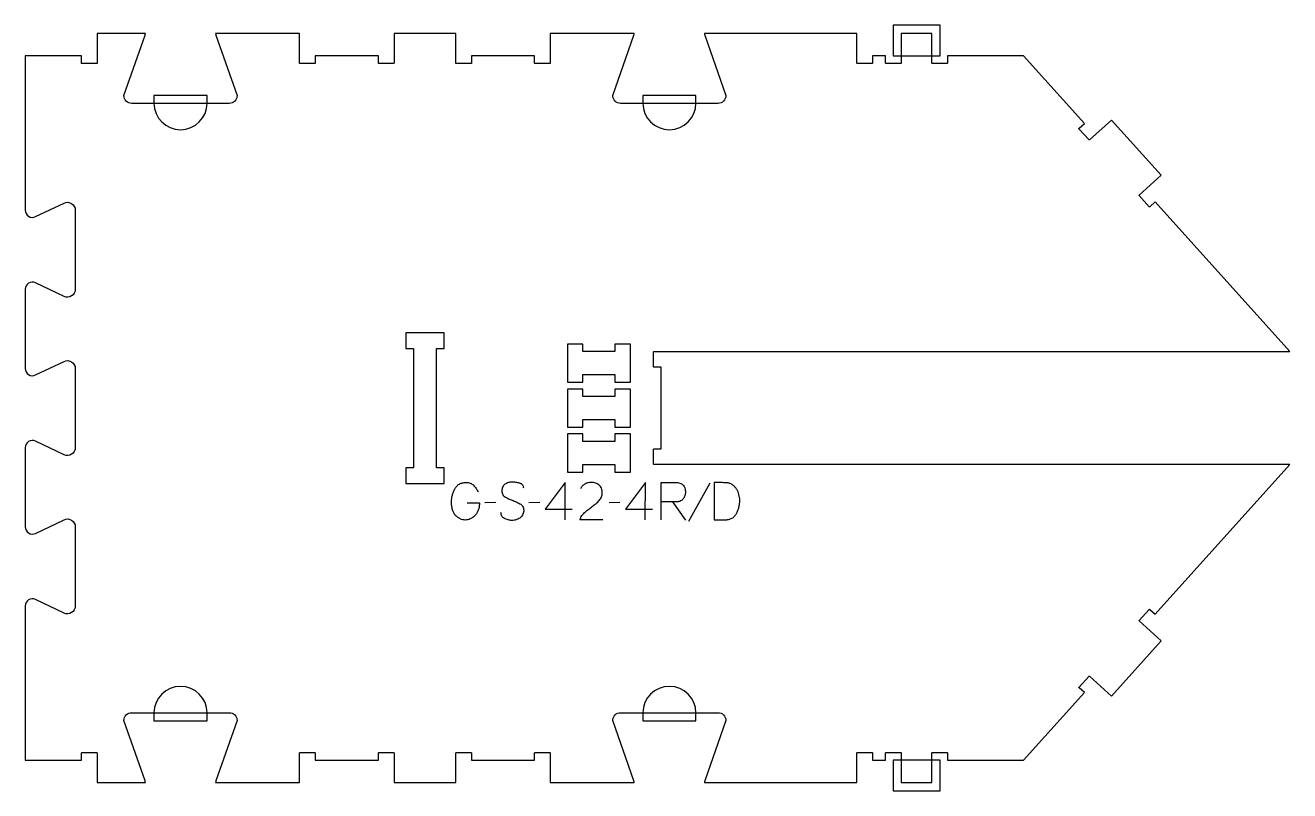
# Model space of a CAD drawing. Extents: x 0 to 1012, y -6 to 606.
import ezdxf

# ---------------------------------------------------------------- set-up
doc = ezdxf.new("R2010")
doc.units = 0
for name, color, linetype in [('1_ANYTOOL_1MMDEEP_LABELS_S', 2, 'CONTINUOUS'), ('3_ANYTOOL_CUTTHROUGH_INSID', 4, 'CONTINUOUS'), ('4_ANYTOOL_CUTTHROUGH_OUTSI', 5, 'CONTINUOUS'), ('5_ANYTOOL_HALF_MILL_9MM_IN', 3, 'CONTINUOUS')]:
    doc.layers.add(name, color=color, linetype=linetype)

msp = doc.modelspace()

# ---------------------------------------------------------------- linework, layer by layer
at = {"layer": '1_ANYTOOL_1MMDEEP_LABELS_S'}
for p, q in [((547.798185, 239.740076), (530.61247, 208.968647)), ((376.541042, 224.097219), (367.755328, 224.011504)), ((411.598185, 224.097219), (402.81247, 224.011504)), ((475.798185, 224.097219), (467.01247, 224.011504)), ((517.841042, 224.654361), (528.298185, 210.168647)), ((415.883899, 218.868647), (437.655328, 218.868647)), ((480.083899, 218.868647), (501.855328, 218.868647))]:
    msp.add_line(p, q, dxfattribs=at)
for points in [[(353.655328, 224.011504), (363.426756, 223.968647, -0.031732), (363.158645, 220.961245, -0.048764), (362.414256, 218.043647, -0.050291), (361.304543, 215.733139, -0.060119), (359.719613, 213.72579, -0.036578), (357.987594, 212.239374, -0.050793), (356.028542, 211.079361, -0.051881), (354.075525, 210.411617, -0.053919), (352.026756, 210.168647, -0.055881), (349.991609, 210.375591, -0.055271), (348.051756, 211.02579, -0.05403), (346.12578, 212.184984, -0.038531), (344.441042, 213.682933, -0.067281), (342.893328, 215.793947, -0.049165), (341.869613, 218.215076, -0.047412), (341.196687, 221.418994, -0.028075), (341.01247, 224.697219, -0.03109), (341.179997, 227.388798, -0.031496), (341.682113, 230.03829, -0.031425), (342.532986, 232.666535, -0.02824), (343.691042, 235.17579, -0.064555), (345.219845, 237.327315, -0.078906), (347.285685, 238.952576, -0.076878), (349.909286, 239.927125, -0.050594), (352.71247, 240.211504, -0.039946), (354.372031, 240.078708, -0.052714), (355.97497, 239.643647, -0.053511), (357.358168, 238.928313, -0.05153), (358.56247, 237.940076, -0.040443), (360.602694, 235.516934, -0.04035), (362.226756, 232.797219)], [(398.783899, 235.62579, 0.071867), (398.590785, 236.962397, 0.100684), (397.964256, 238.143647, 0.047558), (397.489703, 238.620098, 0.038563), (396.939703, 239.008826, 0.037928), (396.242515, 239.356294, 0.026634), (395.505328, 239.611504, 0.028461), (392.481994, 240.297487, 0.041577), (389.398185, 240.554361, 0.036938), (387.895825, 240.443222, 0.041531), (386.430328, 240.099004, 0.041583), (385.052951, 239.521796, 0.038125), (383.783899, 238.732933, 0.057611), (382.713746, 237.741029, 0.065808), (381.919613, 236.520433, 0.06469), (381.442117, 235.060878, 0.046778), (381.298185, 233.52579, 0.052235), (381.460541, 231.975948, 0.075448), (382.005328, 230.52579, 0.076671), (382.921419, 229.352737, 0.061023), (384.126756, 228.468647, 0.021951), (387.15561, 226.941301, 0.018213), (390.298185, 225.661504, -0.02405), (393.399669, 224.356042, -0.02981), (396.341042, 222.72579, -0.068439), (397.482344, 221.759859, -0.079282), (398.291042, 220.507933, -0.076308), (398.716041, 218.929251, -0.047772), (398.741042, 217.282933, -0.046243), (398.447807, 215.601973, -0.06359), (397.798185, 214.031147, -0.064671), (396.825361, 212.746958, -0.057073), (395.569613, 211.732933, -0.067522), (392.601305, 210.370022, -0.070793), (389.376756, 209.868647, -0.064027), (386.237741, 210.231162, -0.070447), (383.31247, 211.411504, -0.054374), (382.154053, 212.261137, -0.074742), (381.255328, 213.372219, -0.075199), (380.73232, 214.678597, -0.057737), (380.569613, 216.082933)], [(462.083899, 210.254361), (443.783899, 210.297219, -0.034491), (444.446677, 212.044551, -0.037732), (445.353542, 213.677576, -0.037744), (446.492836, 215.152212, -0.03482), (447.833899, 216.447219, -0.00859), (450.793124, 218.845801, -0.008791), (453.833899, 221.140076, 0.020588), (456.653187, 223.373518, 0.025206), (459.255328, 225.854361, 0.046908), (460.275923, 227.155603, 0.051091), (461.023185, 228.629361, 0.050722), (461.471918, 230.277536, 0.041139), (461.61247, 231.982933, 0.039396), (461.469826, 233.790519, 0.058519), (460.980328, 235.529361, 0.060358), (460.18977, 236.936477, 0.061397), (459.083899, 238.111504, 0.048006), (457.727942, 239.033464, 0.045901), (456.223185, 239.686504, 0.045216), (454.483124, 240.089064, 0.034258), (452.698185, 240.211504, 0.055622), (450.063614, 239.917517, 0.079896), (447.619613, 238.936504, 0.080617), (445.650226, 237.270804, 0.060287), (444.21247, 235.111504)], [(508.841042, 210.211504), (508.841042, 240.211504), (520.198185, 240.211504, -0.030274), (521.963998, 240.104489, -0.049), (523.685685, 239.721326, -0.050774), (525.018208, 239.12887, -0.06445), (526.176756, 238.25079, -0.0646), (527.066668, 237.114759, -0.052254), (527.671399, 235.799897, -0.050381), (528.060535, 234.107349, -0.031337), (528.169613, 232.368647, -0.040022), (528.059452, 230.99459, -0.042626), (527.72497, 229.657933, -0.04247), (527.156286, 228.368213, -0.036572), (526.391042, 227.182933, -0.051097), (525.449264, 226.168978, -0.061981), (524.307113, 225.393647, -0.061813), (522.998111, 224.917147, -0.049309), (521.61247, 224.740076, -0.003273), (520.74482, 224.702384, -0.003121), (519.876756, 224.67579, -0.003882), (518.858975, 224.658871, -0.002215), (517.841042, 224.654361), (508.883899, 224.654361)]]:
    msp.add_lwpolyline(points, format="xyb", dxfattribs=at)
for points in [[(431.869613, 210.211504), (431.91247, 240.254361), (415.883899, 218.868647)], [(496.069613, 210.211504), (496.11247, 240.254361), (480.083899, 218.868647)]]:
    msp.add_lwpolyline(points, dxfattribs=at)
msp.add_lwpolyline([(551.226756, 240.211504), (551.226756, 210.211504), (559.755328, 210.297219, 0.046402), (562.661702, 210.605395, 0.07465), (565.391042, 211.593647, 0.077785), (567.474027, 213.18267, 0.06915), (569.01247, 215.311504, 0.029998), (570.149996, 217.80682, 0.031416), (570.973185, 220.422219, 0.031395), (571.465829, 223.139541, 0.029153), (571.626756, 225.897219, 0.03275), (571.474276, 228.222641, 0.035889), (571.005328, 230.504361, 0.03592), (570.220469, 232.679729, 0.033706), (569.141042, 234.72579, 0.042675), (567.582559, 236.815542, 0.065683), (565.621399, 238.51329, 0.068103), (563.523673, 239.517198, 0.065471), (561.233899, 239.932933, 0.005437), (556.231778, 240.122988, 0.00471)], format="xyb", close=True, dxfattribs=at)
at = {"layer": '3_ANYTOOL_CUTTHROUGH_INSID'}
for points in [[(304.5, 252.000594), (304.5, 239.500594), (335, 239.500594), (335, 252.000594), (329, 252.000594), (329, 347.500594), (335, 347.500594), (335, 360.000594), (304.5, 360.000594), (304.5, 347.500594), (310.5, 347.500594), (310.5, 252.000594)], [(484.190744, 351.001012), (471.690744, 351.001012), (471.690744, 345.001012), (446.190744, 345.001012), (446.190744, 351.001012), (433.690744, 351.001012), (433.690744, 320.501012), (446.190744, 320.501012), (446.190744, 326.501012), (471.690744, 326.501012), (471.690744, 320.501012), (484.190744, 320.501012)], [(484.190744, 315.001012), (471.690744, 315.001012), (471.690744, 309.001012), (446.190744, 309.001012), (446.190744, 315.001012), (433.690744, 315.001012), (433.690744, 284.501012), (446.190744, 284.501012), (446.190744, 290.501012), (471.690744, 290.501012), (471.690744, 284.501012), (484.190744, 284.501012)], [(484.190744, 279.001012), (471.690744, 279.001012), (471.690744, 273.001012), (446.190744, 273.001012), (446.190744, 279.001012), (433.690744, 279.001012), (433.690744, 248.501012), (446.190744, 248.501012), (446.190744, 254.501012), (471.690744, 254.501012), (471.690744, 248.501012), (484.190744, 248.501012)]]:
    msp.add_lwpolyline(points, close=True, dxfattribs=at)
at = {"layer": '4_ANYTOOL_CUTTHROUGH_OUTSI'}
msp.add_lwpolyline([(543.402442, 0.000417), (665.348473, 0.053833), (665.348473, 23.803529, -0.414214), (665.598473, 24.053529), (677.598473, 24.053529, -0.414214), (677.848473, 23.803529), (677.848473, 18.05353), (688.348473, 18.053559), (688.348473, 23.80359, -0.414214), (688.598473, 24.05359), (700.598473, 24.05359, -0.414214), (700.848473, 23.80359), (700.848473, 0.05359), (725.348473, 0.05359), (725.348473, 23.80359, -0.414214), (725.598473, 24.05359), (737.598473, 24.05359, -0.414214), (737.848473, 23.80359), (737.848473, 18.053446), (798.6804, 18.000474), (847.322182, 72.022629), (843.0491, 75.87013, -0.414214), (843.030596, 76.223199), (851.060163, 85.140937, -0.414213), (851.413232, 85.15944), (869.06294, 69.267608), (908.876211, 113.484726), (891.226522, 129.376578, -0.414214), (891.208018, 129.729647), (899.237585, 138.647384, -0.414214), (899.590654, 138.665888), (903.863737, 134.818387), (1011.625902, 254.50041), (502.940744, 254.500618, -0.414213), (502.690744, 254.750618), (502.690744, 266.750618, -0.414214), (502.940744, 267.000618), (508.690744, 267.000618), (508.690744, 332.500617), (502.940744, 332.500617, -0.414214), (502.690744, 332.750617), (502.690744, 344.750617, -0.414213), (502.940743, 345.000617), (1011.625903, 345.002153), (903.863737, 464.684178), (899.590654, 460.836677, -0.414214), (899.237585, 460.855181), (891.208018, 469.772919, -0.414214), (891.226522, 470.125987), (908.876211, 486.017839), (869.06294, 530.234957), (851.413232, 514.343125, -0.414213), (851.060163, 514.361628), (843.030596, 523.279366, -0.414214), (843.0491, 523.632435), (847.322182, 527.479936), (798.680226, 581.502284), (737.848473, 581.555062), (737.848473, 575.805353, -0.414214), (737.598473, 575.555353), (725.598473, 575.555353, -0.414214), (725.348473, 575.805353), (725.348473, 599.555353), (700.848473, 599.555353), (700.848473, 575.805353, -0.414214), (700.598473, 575.555353), (688.598473, 575.555353, -0.414214), (688.348473, 575.805353), (688.348473, 581.555384), (677.848473, 581.555413), (677.848473, 575.805414, -0.414214), (677.598473, 575.555414), (665.598473, 575.555414, -0.414214), (665.348473, 575.805414), (665.348473, 599.555299), (543.402432, 599.499515, 0.061789), (543.637431, 598.104528), (560.532965, 549.831986, -0.084368), (560.547, 549.749399, -0.414214), (554.297, 543.499399), (476.297, 543.499399, -0.414214), (470.047, 549.749399, -0.084368), (470.061035, 549.831986), (486.960148, 598.115593, 0.060807), (487.191483, 599.499705), (420, 599.499427), (420, 575.750594, -0.414214), (419.75, 575.500594), (407.75, 575.500594, -0.414214), (407.5, 575.750594), (407.5, 581.500594), (357, 581.500594), (357, 575.750594, -0.414214), (356.75, 575.500594), (344.75, 575.500594, -0.414214), (344.5, 575.750594), (344.5, 599.500594), (295, 599.500594), (295, 575.750594, -0.414214), (294.75, 575.500594), (282.75, 575.500594, -0.414214), (282.5, 575.750594), (282.5, 581.500594), (232, 581.500594), (232, 575.750594, -0.414214), (231.75, 575.500594), (219.75, 575.500594, -0.414214), (219.5, 575.750594), (219.5, 599.500594), (152.308437, 599.500594, 0.061784), (152.543431, 598.105724), (169.438965, 549.833182, -0.084368), (169.453, 549.750594, -0.414214), (163.203, 543.500594), (85.203, 543.500594, -0.414214), (78.953, 549.750594, -0.084368), (78.967035, 549.833182), (95.866148, 598.116789, 0.061178), (96.097563, 599.500594), (57.5, 599.500594), (57.5, 575.750594, -0.414214), (57.25, 575.500594), (45.25, 575.500594, -0.414214), (45, 575.750594), (45, 581.500594), (0, 581.500594), (0, 458.102669, 0.551268), (8.22237, 452.911341), (31.062641, 463.789021, -0.551268), (40, 458.146273), (40, 394.75285, -0.551268), (31.062641, 389.110102), (8.22237, 399.987782, 0.257375), (2.680279, 399.658481, 0.257375), (0, 394.796454), (0, 331.40285, 0.551268), (8.22237, 326.211522), (31.062641, 337.089202, -0.551268), (40, 331.446454), (40, 268.053031, -0.551268), (31.062641, 262.410283), (8.22237, 273.287963, 0.551268), (0, 268.096635), (0, 204.703031, 0.551268), (8.22237, 199.511703), (31.062641, 210.389383, -0.257375), (37.086653, 210.031447, -0.257375), (40, 204.746635), (40, 141.353212, -0.551268), (31.062641, 135.710464), (8.22237, 146.588144, 0.257375), (2.680279, 146.258843, 0.257375), (0, 141.396816), (0, 18.000594), (45, 18.000594), (45, 23.750594, -0.414214), (45.25, 24.000594), (57.25, 24.000594, -0.414214), (57.5, 23.750594), (57.5, 0.000594), (96.097563, 0.000594, 0.061784), (95.862569, 1.395464), (78.967035, 49.668006, -0.084368), (78.953, 49.750594, -0.414214), (85.203, 56.000594), (163.203, 56.000594, -0.414214), (169.453, 49.750594, -0.084368), (169.438965, 49.668006), (152.539852, 1.384399, 0.061178), (152.308437, 0.000594), (169.75, 0.000594), (219.5, 0.000594), (219.5, 23.750594, -0.414214), (219.75, 24.000594), (231.75, 24.000594, -0.414214), (232, 23.750594), (232, 18.000594), (282.5, 18.000594), (282.5, 23.750594, -0.414214), (282.75, 24.000594), (294.75, 24.000594, -0.414214), (295, 23.750594), (295, 0.000594), (344.5, 0.000594), (344.5, 23.750594, -0.414214), (344.75, 24.000594), (356.75, 24.000594, -0.414214), (357, 23.750594), (357, 18.000594), (407.5, 18.000594), (407.5, 23.750594, -0.414214), (407.75, 24.000594), (419.75, 24.000594, -0.414214), (420, 23.750594), (420, 0.000592), (487.191566, 0, 0.061791), (486.956569, 1.395175), (470.061035, 49.667718, -0.084368), (470.047, 49.750305, -0.414214), (476.297, 56.000305), (554.297, 56.000305, -0.414214), (560.547, 49.750305, -0.084368), (560.532965, 49.667718), (543.633852, 1.38411, 0.061173)], format="xyb", close=True, dxfattribs=at)
at = {"layer": '5_ANYTOOL_HALF_MILL_9MM_IN'}
for points in [[(700.348473, 581.61331), (725.848473, 581.61331), (731.848473, 581.61331), (731.848473, 606.055353), (725.588473, 606.055353), (694.348473, 606.055353), (694.348473, 599.795353), (694.348473, 581.61331)], [(725.848473, 17.997271), (694.348473, 17.997271), (694.348876, -6.446813), (731.848876, -6.444395), (731.848473, 17.997271)]]:
    msp.add_lwpolyline(points, close=True, dxfattribs=at)
for points in [[(102.953002, 543.740594, 0.999765), (145.453, 543.750594), (145.453, 550.000594), (102.953, 550.000594)], [(494.047, 543.999399), (494.047, 543.749399, 1), (536.547, 543.749399), (536.547, 549.999399), (494.047, 549.999399)], [(145.453, 55.750594, 1), (102.953, 55.750594), (102.953, 49.500594), (145.453, 49.500594)], [(536.547, 55.750305, 1), (494.047, 55.750305), (494.047, 49.500305), (536.547, 49.500305)]]:
    msp.add_lwpolyline(points, format="xyb", close=True, dxfattribs=at)

doc.saveas('drawing.dxf')
